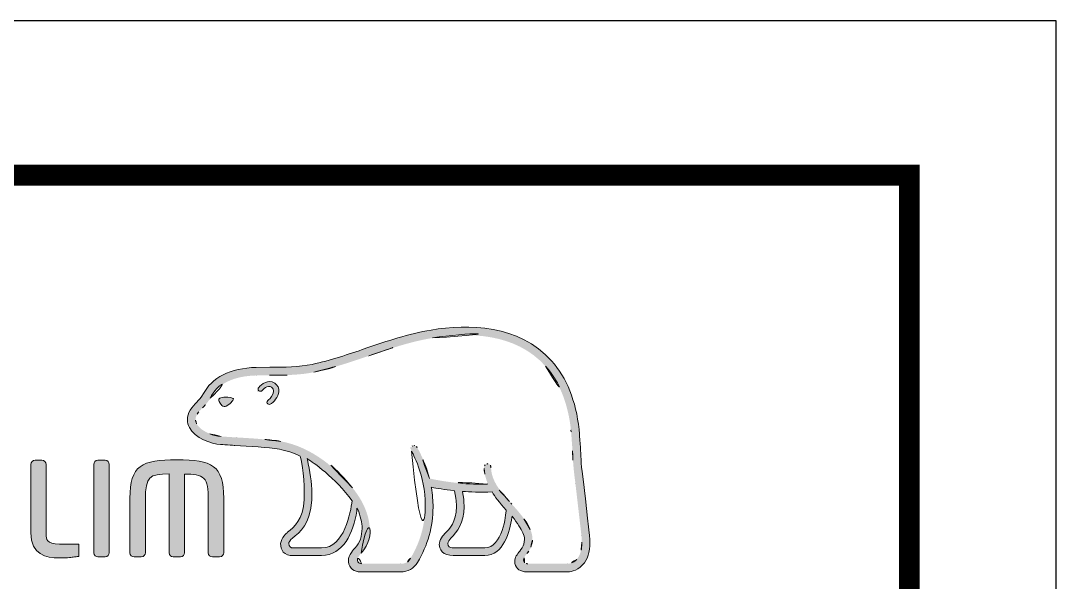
# Model space of a CAD drawing. Extents: x 16296660632 to 16296677184, y -37409619871 to -37409617003.
# Drawn here: x 16296677055.7 to 16296677184.4, y -37409617072.4 to -37409617002.6 of the extents above; entities that cross this region are included whole.
import ezdxf

# ---------------------------------------------------------------- set-up
doc = ezdxf.new("R2010")
doc.units = 0
doc.header["$LTSCALE"] = 194
doc.header["$MEASUREMENT"] = 0
doc.layers.get('0').update_dxf_attribs({"linetype": 'CONTINUOUS'})
doc.layers.add('레이어 1', color=7, linetype='CONTINUOUS', lineweight=0)

msp = doc.modelspace()

# ---------------------------------------------------------------- hatches: boundary and pattern name
at = {"layer": '레이어 1'}
h = msp.add_hatch(color=5, dxfattribs=at)
h.dxf.hatch_style = 1
edge = h.paths.add_edge_path(flags=16)
edge.add_spline(control_points=[(16296677124.81736, -37409617069.584877), (16296677124.32583, -37409617070.129013), (16296677123.708111, -37409617070.133904), (16296677123.681379, -37409617070.133904), (16296677123.681379, -37409617070.133904), (16296677118.73317, -37409617070.133904), (16296677118.73317, -37409617070.133904), (16296677118.551371, -37409617070.133904), (16296677118.41246, -37409617070.08831), (16296677118.322491, -37409617069.999496), (16296677118.24741, -37409617069.925957), (16296677118.21093, -37409617069.814087), (16296677118.21093, -37409617069.675468), (16296677118.21093, -37409617069.396423), (16296677118.414619, -37409617069.139862), (16296677118.631029, -37409617068.867493), (16296677118.831671, -37409617068.609734), (16296677119.022261, -37409617068.365334), (16296677119.12895, -37409617068.064987), (16296677119.399811, -37409617067.336052), (16296677119.372129, -37409617066.558449), (16296677119.04871, -37409617065.873291), (16296677118.46443, -37409617064.633636), (16296677117.597521, -37409617063.659683), (16296677116.757311, -37409617062.718552), (16296677116.757311, -37409617062.718552), (16296677116.472771, -37409617062.406067), (16296677116.472771, -37409617062.403023), (16296677115.38056, -37409617061.185913), (16296677114.25186, -37409617059.926788), (16296677114.162809, -37409617058.21965), (16296677114.142441, -37409617057.881607), (16296677113.9862, -37409617057.677353), (16296677113.76886, -37409617057.686462), (16296677113.76886, -37409617057.686462), (16296677113.44874, -37409617057.840248), (16296677113.441771, -37409617057.840248), (16296677113.355129, -37409617057.935722), (16296677113.306801, -37409617058.077957), (16296677113.306801, -37409617058.241547), (16296677113.306801, -37409617058.241547), (16296677113.30954, -37409617058.299271), (16296677113.30954, -37409617058.299896), (16296677113.35331, -37409617058.916969), (16296677113.500441, -37409617059.522499), (16296677113.75913, -37409617060.151108), (16296677113.75913, -37409617060.151108), (16296677113.78437, -37409617060.214371), (16296677113.78437, -37409617060.214371), (16296677113.78437, -37409617060.214371), (16296677113.717461, -37409617060.216782), (16296677113.717461, -37409617060.216782), (16296677110.54085, -37409617060.342644), (16296677107.42659, -37409617059.743187), (16296677106.510691, -37409617059.522499), (16296677105.945869, -37409617057.249931), (16296677105.029711, -37409617055.743401), (16296677104.990179, -37409617055.679573), (16296677104.919041, -37409617055.561623), (16296677104.805349, -37409617055.471024), (16296677104.695921, -37409617055.439407), (16296677104.695921, -37409617055.439407), (16296677104.4284, -37409617055.479538), (16296677104.39559, -37409617055.483803), (16296677104.373091, -37409617055.517227), (16296677104.326281, -37409617055.580452), (16296677104.222919, -37409617055.719093), (16296677104.222919, -37409617055.719093), (16296677104.21018, -37409617055.830338), (16296677104.21018, -37409617055.830338), (16296677104.21018, -37409617055.830338), (16296677104.294649, -37409617056.129448), (16296677104.294649, -37409617056.129448), (16296677104.36397, -37409617056.249222), (16296677105.995119, -37409617059.106659), (16296677105.995119, -37409617062.891243), (16296677105.995119, -37409617065.225807), (16296677105.38168, -37409617067.428429), (16296677104.17185, -37409617069.437172), (16296677103.882771, -37409617069.919258), (16296677103.501881, -37409617070.133904), (16296677102.93528, -37409617070.133904), (16296677102.93528, -37409617070.133904), (16296677098.05755, -37409617070.133904), (16296677098.05755, -37409617070.133904), (16296677097.895849, -37409617070.133904), (16296677097.558439, -37409617070.020187), (16296677097.558439, -37409617069.667557), (16296677097.558439, -37409617069.473007), (16296677097.738701, -37409617069.153831), (16296677098.039049, -37409617068.817642), (16296677100.071739, -37409617066.554207), (16296677098.89901, -37409617063.01889), (16296677096.949579, -37409617060.689789), (16296677095.066681, -37409617058.443359), (16296677091.99375, -37409617055.616333), (16296677088.048071, -37409617054.914131), (16296677086.649759, -37409617054.669746), (16296677084.35198, -37409617054.533577), (16296677082.49614, -37409617054.423492), (16296677082.49614, -37409617054.423492), (16296677080.620291, -37409617054.312248), (16296677080.620291, -37409617054.312248), (16296677079.657579, -37409617054.238693), (16296677078.06654, -37409617053.646553), (16296677077.5823, -37409617052.729713), (16296677077.37772, -37409617052.349731), (16296677077.40082, -37409617051.96431), (16296677077.65736, -37409617051.521103), (16296677077.81879, -37409617051.253616), (16296677078.0404, -37409617051.023804), (16296677078.319151, -37409617050.744118), (16296677078.627371, -37409617050.432243), (16296677078.944441, -37409617050.109421), (16296677079.19129, -37409617049.683838), (16296677079.19129, -37409617049.683838), (16296677079.2621, -37409617049.550697), (16296677079.2621, -37409617049.550697), (16296677080.20414, -37409617047.748688), (16296677082.144739, -37409617046.797218), (16296677085.03227, -37409617046.720642), (16296677085.03227, -37409617046.720642), (16296677086.660721, -37409617046.702393), (16296677086.660721, -37409617046.702393), (16296677088.448721, -37409617046.693283), (16296677090.47751, -37409617046.682953), (16296677092.14451, -37409617046.324226), (16296677094.485769, -37409617045.820839), (16296677096.834641, -37409617045.018333), (16296677098.907499, -37409617044.311897), (16296677098.907499, -37409617044.311897), (16296677098.97377, -37409617044.290024), (16296677098.97377, -37409617044.290024), (16296677101.53755, -37409617043.413322), (16296677104.188881, -37409617042.506813), (16296677106.89916, -37409617042.065453), (16296677111.236691, -37409617041.347458), (16296677117.19318, -37409617041.371147), (16296677120.94068, -37409617045.578262), (16296677122.672791, -37409617047.526154), (16296677123.73974, -37409617050.204857), (16296677124.10696, -37409617053.541962), (16296677124.10696, -37409617053.541962), (16296677124.092991, -37409617053.531036), (16296677124.080191, -37409617053.519493), (16296677124.10998, -37409617053.585716), (16296677124.13797, -37409617053.960258), (16296677124.292391, -37409617056.08326), (16296677124.336769, -37409617057.104019), (16296677124.3836, -37409617058.159431), (16296677124.650471, -37409617060.117691), (16296677124.650471, -37409617060.117691), (16296677125.40678, -37409617066.666656), (16296677125.40678, -37409617066.666656), (16296677125.40678, -37409617066.666656), (16296677125.451771, -37409617067.462486), (16296677125.451771, -37409617067.462486), (16296677125.451771, -37409617068.402412), (16296677125.238991, -37409617069.116783), (16296677124.81736, -37409617069.584877)], knot_values=[0, 0, 0, 0, 1, 1, 1, 2, 2, 2, 3, 3, 3, 4, 4, 4, 5, 5, 5, 6, 6, 6, 7, 7, 7, 8, 8, 8, 9, 9, 9, 10, 10, 10, 11, 11, 11, 12, 12, 12, 13, 13, 13, 14, 14, 14, 15, 15, 15, 16, 16, 16, 17, 17, 17, 18, 18, 18, 19, 19, 19, 20, 20, 20, 21, 21, 21, 22, 22, 22, 23, 23, 23, 24, 24, 24, 25, 25, 25, 26, 26, 26, 27, 27, 27, 28, 28, 28, 29, 29, 29, 30, 30, 30, 31, 31, 31, 32, 32, 32, 33, 33, 33, 34, 34, 34, 35, 35, 35, 36, 36, 36, 37, 37, 37, 38, 38, 38, 39, 39, 39, 40, 40, 40, 41, 41, 41, 42, 42, 42, 43, 43, 43, 44, 44, 44, 45, 45, 45, 46, 46, 46, 47, 47, 47, 48, 48, 48, 49, 49, 49, 50, 50, 50, 51, 51, 51, 52, 52, 52, 53, 53, 53, 53], degree=3, periodic=0)
edge = h.paths.add_edge_path(flags=16)
edge.add_spline(control_points=[(16296677113.37854, -37409617068.169548), (16296677113.37854, -37409617068.169548), (16296677109.34197, -37409617068.169548), (16296677109.34197, -37409617068.169548), (16296677109.043461, -37409617068.169548), (16296677108.80757, -37409617067.931236), (16296677108.80757, -37409617067.627243), (16296677108.80757, -37409617067.41507), (16296677108.991779, -37409617067.145126), (16296677109.165979, -37409617066.959686), (16296677109.98704, -37409617066.173607), (16296677110.82692, -37409617065.091454), (16296677110.82692, -37409617063.037117), (16296677110.82692, -37409617063.037117), (16296677110.77494, -37409617062.103897), (16296677110.77494, -37409617062.100273), (16296677110.77494, -37409617062.100273), (16296677110.626579, -37409617061.192551), (16296677110.626579, -37409617061.192551), (16296677110.626579, -37409617061.192551), (16296677110.61624, -37409617061.135399), (16296677110.61624, -37409617061.135399), (16296677110.61624, -37409617061.135399), (16296677110.675819, -37409617061.139671), (16296677110.675819, -37409617061.139671), (16296677111.428499, -37409617061.193764), (16296677112.89308, -37409617061.275261), (16296677114.291401, -37409617061.208977), (16296677114.646441, -37409617061.773773), (16296677115.21854, -37409617062.500298), (16296677116.053881, -37409617063.46817), (16296677116.01556, -37409617063.949699), (16296677115.61676, -37409617068.169548), (16296677113.37854, -37409617068.169548)], knot_values=[0, 0, 0, 0, 1, 1, 1, 2, 2, 2, 3, 3, 3, 4, 4, 4, 5, 5, 5, 6, 6, 6, 7, 7, 7, 8, 8, 8, 9, 9, 9, 10, 10, 10, 11, 11, 11, 11], degree=3, periodic=0)
edge = h.paths.add_edge_path(flags=16)
edge.add_spline(control_points=[(16296677093.12394, -37409617068.169548), (16296677093.12394, -37409617068.169548), (16296677089.58075, -37409617068.169548), (16296677089.58075, -37409617068.169548), (16296677089.315069, -37409617068.169548), (16296677089.02931, -37409617067.950684), (16296677089.02931, -37409617067.627243), (16296677089.02931, -37409617067.430901), (16296677089.194059, -37409617067.187683), (16296677089.494419, -37409617066.946312), (16296677090.39115, -37409617066.231972), (16296677091.74996, -37409617065.150993), (16296677091.897091, -37409617062.166496), (16296677091.897091, -37409617062.166496), (16296677091.917431, -37409617061.352463), (16296677091.917431, -37409617061.352463), (16296677091.917431, -37409617060.083038), (16296677091.626539, -37409617058.550377), (16296677091.35055, -37409617057.180634), (16296677091.35055, -37409617057.180634), (16296677091.305519, -37409617057.040817), (16296677091.305519, -37409617057.040817), (16296677091.305519, -37409617057.040817), (16296677091.421659, -37409617057.131393), (16296677091.421659, -37409617057.131393), (16296677091.949961, -37409617057.456627), (16296677094.84388, -37409617059.417931), (16296677096.8976, -37409617062.315498), (16296677096.72735, -37409617063.687027), (16296677095.95402, -37409617068.169548), (16296677093.12394, -37409617068.169548)], knot_values=[0, 0, 0, 0, 1, 1, 1, 2, 2, 2, 3, 3, 3, 4, 4, 4, 5, 5, 5, 6, 6, 6, 7, 7, 7, 8, 8, 8, 9, 9, 9, 10, 10, 10, 10], degree=3, periodic=0)
edge = h.paths.add_edge_path()
edge.add_spline(control_points=[(16296677126.4069, -37409617066.567581), (16296677126.405649, -37409617066.558449), (16296677125.654221, -37409617059.981506), (16296677125.654221, -37409617059.981506), (16296677125.37606, -37409617058.015984), (16296677125.33593, -37409617056.967827), (16296677125.29978, -37409617056.038879), (16296677125.29978, -37409617056.038879), (16296677125.11376, -37409617053.442261), (16296677125.11376, -37409617053.440422), (16296677124.717979, -37409617049.886299), (16296677123.567711, -37409617047.01548), (16296677121.69334, -37409617044.916191), (16296677117.64431, -37409617040.366783), (16296677111.32362, -37409617040.318748), (16296677106.73229, -37409617041.075684), (16296677103.91651, -37409617041.541389), (16296677101.22506, -37409617042.460037), (16296677098.622959, -37409617043.350082), (16296677098.622959, -37409617043.350082), (16296677098.53908, -37409617043.379852), (16296677098.53908, -37409617043.379852), (16296677096.50486, -37409617044.073532), (16296677094.196381, -37409617044.863297), (16296677091.931129, -37409617045.345993), (16296677090.37475, -37409617045.678558), (16296677088.425619, -37409617045.693771), (16296677086.70385, -37409617045.702888), (16296677086.70385, -37409617045.702888), (16296677084.99975, -37409617045.723549), (16296677084.99975, -37409617045.723549), (16296677081.72526, -37409617045.804428), (16296677079.49493, -37409617046.938293), (16296677078.368389, -37409617049.092293), (16296677078.368389, -37409617049.092293), (16296677078.317631, -37409617049.185303), (16296677078.317631, -37409617049.185303), (16296677078.13129, -37409617049.511787), (16296677077.854971, -37409617049.789017), (16296677077.607519, -37409617050.037079), (16296677077.33485, -37409617050.311867), (16296677077.027531, -37409617050.620087), (16296677076.79286, -37409617051.018913), (16296677076.557249, -37409617051.418373), (16296677076.438419, -37409617051.82325), (16296677076.438419, -37409617052.220848), (16296677076.438419, -37409617052.555229), (16296677076.522289, -37409617052.883537), (16296677076.690741, -37409617053.19725), (16296677077.386841, -37409617054.511681), (16296677079.37244, -37409617055.221138), (16296677080.55735, -37409617055.305656), (16296677080.55735, -37409617055.305656), (16296677082.30159, -37409617055.4151), (16296677082.343241, -37409617055.418747), (16296677084.087191, -37409617055.517227), (16296677086.475559, -37409617055.655243), (16296677087.86994, -37409617055.901466), (16296677088.68523, -37409617056.045547), (16296677089.611759, -37409617056.337967), (16296677090.46533, -37409617056.739868), (16296677090.526131, -37409617056.961151), (16296677090.969311, -37409617058.931572), (16296677090.969311, -37409617061.353683), (16296677090.969311, -37409617061.353683), (16296677090.950491, -37409617062.122162), (16296677090.950491, -37409617062.122162), (16296677090.821899, -37409617064.676178), (16296677089.70842, -37409617065.56868), (16296677088.89254, -37409617066.221626), (16296677088.80983, -37409617066.286697), (16296677088.082729, -37409617066.890404), (16296677088.03042, -37409617067.616913), (16296677087.993361, -37409617068.027893), (16296677088.110979, -37409617068.402412), (16296677088.360559, -37409617068.671722), (16296677088.63109, -37409617068.963547), (16296677089.0424, -37409617069.111267), (16296677089.58075, -37409617069.111267), (16296677089.58075, -37409617069.111267), (16296677093.12394, -37409617069.111267), (16296677093.12394, -37409617069.111267), (16296677095.775909, -37409617069.111267), (16296677097.087879, -37409617066.255699), (16296677097.48698, -37409617063.580643), (16296677097.48698, -37409617063.580643), (16296677097.495211, -37409617063.204323), (16296677097.495211, -37409617063.204323), (16296677097.495211, -37409617063.204323), (16296677097.60466, -37409617063.392776), (16296677097.60466, -37409617063.392776), (16296677097.944771, -37409617064.149681), (16296677098.149389, -37409617065.054352), (16296677098.149389, -37409617065.735847), (16296677098.149389, -37409617066.6922), (16296677097.8533, -37409617067.52755), (16296677097.290911, -37409617068.150093), (16296677097.14897, -37409617068.290543), (16296677096.439779, -37409617069.025558), (16296677096.439779, -37409617069.759369), (16296677096.439779, -37409617069.759369), (16296677096.446171, -37409617069.880363), (16296677096.446171, -37409617069.880363), (16296677096.54678, -37409617070.747337), (16296677097.24836, -37409617071.13459), (16296677097.90011, -37409617071.13459), (16296677097.90011, -37409617071.13459), (16296677102.93528, -37409617071.13459), (16296677102.93528, -37409617071.13459), (16296677103.84416, -37409617071.13459), (16296677104.568529, -37409617070.725403), (16296677105.03392, -37409617069.953339), (16296677106.31525, -37409617067.826042), (16296677106.964531, -37409617065.515793), (16296677106.964531, -37409617063.088791), (16296677106.964531, -37409617062.331261), (16296677106.893101, -37409617061.52269), (16296677106.753269, -37409617060.683693), (16296677106.753269, -37409617060.683693), (16296677106.74111, -37409617060.616821), (16296677106.74111, -37409617060.616821), (16296677106.74111, -37409617060.616821), (16296677106.80798, -37409617060.630829), (16296677106.80798, -37409617060.630829), (16296677107.413799, -37409617060.748138), (16296677108.38838, -37409617060.91716), (16296677109.592739, -37409617061.047249), (16296677109.592739, -37409617061.047249), (16296677109.627729, -37409617061.051514), (16296677109.627729, -37409617061.051514), (16296677109.627729, -37409617061.051514), (16296677109.789749, -37409617061.974426), (16296677109.789749, -37409617061.974426), (16296677109.789749, -37409617061.974426), (16296677109.825279, -37409617062.19326), (16296677109.825279, -37409617062.196907), (16296677109.825279, -37409617062.196907), (16296677109.873329, -37409617063.013443), (16296677109.873329, -37409617063.013443), (16296677109.873329, -37409617064.9729), (16296677108.98325, -37409617065.825256), (16296677108.504801, -37409617066.282417), (16296677108.4981, -37409617066.288513), (16296677107.83058, -37409617066.966988), (16296677107.75823, -37409617067.568878), (16296677107.75823, -37409617067.568878), (16296677107.735121, -37409617067.753723), (16296677107.735121, -37409617067.753723), (16296677107.735121, -37409617067.94278), (16296677107.783739, -37409617068.313637), (16296677108.11447, -37409617068.655327), (16296677108.405701, -37409617068.95871), (16296677108.85651, -37409617069.111267), (16296677109.455971, -37409617069.111267), (16296677109.455971, -37409617069.111267), (16296677113.37854, -37409617069.111267), (16296677113.37854, -37409617069.111267), (16296677115.760839, -37409617069.111267), (16296677116.47794, -37409617066.082413), (16296677116.767019, -37409617064.384972), (16296677116.767019, -37409617064.384972), (16296677116.78042, -37409617064.209877), (16296677116.78042, -37409617064.209877), (16296677116.78042, -37409617064.209877), (16296677116.87463, -37409617064.338173), (16296677116.87463, -37409617064.338173), (16296677117.42395, -37409617065.039757), (16296677117.905741, -37409617065.819763), (16296677118.137659, -37409617066.304947), (16296677118.25955, -37409617066.557228), (16296677118.32523, -37409617066.837509), (16296677118.32523, -37409617067.118401), (16296677118.32523, -37409617067.118401), (16296677118.236469, -37409617067.686234), (16296677118.236469, -37409617067.686234), (16296677118.14467, -37409617067.994461), (16296677117.934311, -37409617068.278374), (16296677117.728519, -37409617068.553177), (16296677117.42664, -37409617068.945297), (16296677117.11536, -37409617069.352043), (16296677117.11536, -37409617069.845711), (16296677117.11536, -37409617069.845711), (16296677117.144569, -37409617070.117462), (16296677117.144569, -37409617070.117462), (16296677117.288019, -37409617070.77285), (16296677117.819099, -37409617071.13459), (16296677118.638941, -37409617071.13459), (16296677118.638941, -37409617071.13459), (16296677123.678949, -37409617071.13459), (16296677123.678949, -37409617071.13459), (16296677123.789579, -37409617071.13459), (16296677124.7745, -37409617071.110283), (16296677125.54598, -37409617070.275528), (16296677126.16185, -37409617069.608612), (16296677126.460991, -37409617068.691757), (16296677126.460991, -37409617067.474632), (16296677126.460991, -37409617067.474632), (16296677126.40749, -37409617066.571823), (16296677126.4069, -37409617066.567581)], knot_values=[0, 0, 0, 0, 1, 1, 1, 2, 2, 2, 3, 3, 3, 4, 4, 4, 5, 5, 5, 6, 6, 6, 7, 7, 7, 8, 8, 8, 9, 9, 9, 10, 10, 10, 11, 11, 11, 12, 12, 12, 13, 13, 13, 14, 14, 14, 15, 15, 15, 16, 16, 16, 17, 17, 17, 18, 18, 18, 19, 19, 19, 20, 20, 20, 21, 21, 21, 22, 22, 22, 23, 23, 23, 24, 24, 24, 25, 25, 25, 26, 26, 26, 27, 27, 27, 28, 28, 28, 29, 29, 29, 30, 30, 30, 31, 31, 31, 32, 32, 32, 33, 33, 33, 34, 34, 34, 35, 35, 35, 36, 36, 36, 37, 37, 37, 38, 38, 38, 39, 39, 39, 40, 40, 40, 41, 41, 41, 42, 42, 42, 43, 43, 43, 44, 44, 44, 45, 45, 45, 46, 46, 46, 47, 47, 47, 48, 48, 48, 49, 49, 49, 50, 50, 50, 51, 51, 51, 52, 52, 52, 53, 53, 53, 54, 54, 54, 55, 55, 55, 56, 56, 56, 57, 57, 57, 58, 58, 58, 59, 59, 59, 60, 60, 60, 61, 61, 61, 62, 62, 62, 63, 63, 63, 64, 64, 64, 65, 65, 65, 66, 66, 66, 66], degree=3, periodic=0)
edge = h.paths.add_edge_path(flags=0)
edge.add_spline(control_points=[(16296677080.471621, -37409617049.558594), (16296677080.471621, -37409617049.558594), (16296677081.20484, -37409617049.227272), (16296677082.11314, -37409617049.577438), (16296677082.11314, -37409617049.577438), (16296677082.225611, -37409617049.625481), (16296677082.07909, -37409617049.832787), (16296677081.636801, -37409617050.427383), (16296677081.20089, -37409617050.555672), (16296677081.20089, -37409617050.555672), (16296677081.20089, -37409617050.555672), (16296677080.885059, -37409617050.666924), (16296677080.707541, -37409617050.451691), (16296677080.348829, -37409617050.030983), (16296677080.3379, -37409617049.785973), (16296677080.3379, -37409617049.785973), (16296677080.3379, -37409617049.785973), (16296677080.3008, -37409617049.604187), (16296677080.471621, -37409617049.558594)], knot_values=[0, 0, 0, 0, 1, 1, 1, 2, 2, 2, 3, 3, 3, 4, 4, 4, 5, 5, 5, 6, 6, 6, 6], degree=3, periodic=0)
edge = h.paths.add_edge_path(flags=0)
edge.add_spline(control_points=[(16296677085.31012, -37409617048.210136), (16296677085.200359, -37409617048.32991), (16296677085.19186, -37409617048.52932), (16296677085.31012, -37409617048.634499), (16296677085.423201, -37409617048.736641), (16296677085.619249, -37409617048.709877), (16296677085.728689, -37409617048.589523), (16296677085.78705, -37409617048.52932), (16296677086.388941, -37409617047.814972), (16296677086.90815, -37409617048.180344), (16296677087.097811, -37409617048.316544), (16296677087.17625, -37409617048.509857), (16296677087.1483, -37409617048.759712), (16296677087.10391, -37409617049.160362), (16296677086.75646, -37409617049.615143), (16296677086.51358, -37409617049.770782), (16296677086.377701, -37409617049.853447), (16296677086.288031, -37409617050.030983), (16296677086.352461, -37409617050.174477), (16296677086.4163, -37409617050.317322), (16296677086.59808, -37409617050.359909), (16296677086.74398, -37409617050.291801), (16296677087.17868, -37409617050.08387), (16296677087.72678, -37409617049.389603), (16296677087.801861, -37409617048.742119), (16296677087.85169, -37409617048.291008), (16296677087.64924, -37409617047.922569), (16296677087.288719, -37409617047.673927), (16296677086.51358, -37409617047.123718), (16296677085.635059, -37409617047.85994), (16296677085.31012, -37409617048.210136)], knot_values=[0, 0, 0, 0, 1, 1, 1, 2, 2, 2, 3, 3, 3, 4, 4, 4, 5, 5, 5, 6, 6, 6, 7, 7, 7, 8, 8, 8, 9, 9, 9, 10, 10, 10, 10], degree=3, periodic=0)
edge = h.paths.add_edge_path(flags=0)
edge.add_spline(control_points=[(16296677085.21101, -37409617048.746964), (16296677085.21101, -37409617048.746964), (16296677085.21101, -37409617048.746964), (16296677085.21101, -37409617048.746964), (16296677085.21101, -37409617048.746964), (16296677085.21101, -37409617048.746964), (16296677085.21101, -37409617048.746964)], knot_values=[0, 0, 0, 0, 1, 1, 1, 2, 2, 2, 2], degree=3, periodic=0)
h = msp.add_hatch(color=5, dxfattribs=at)
h.dxf.hatch_style = 2
edge = h.paths.add_edge_path()
edge.add_spline(control_points=[(16296677085.31012, -37409617048.210136), (16296677085.200359, -37409617048.32991), (16296677085.19186, -37409617048.52932), (16296677085.31012, -37409617048.634499), (16296677085.423201, -37409617048.736641), (16296677085.619249, -37409617048.709877), (16296677085.728689, -37409617048.589523), (16296677085.78705, -37409617048.52932), (16296677086.388941, -37409617047.814972), (16296677086.90815, -37409617048.180344), (16296677087.097811, -37409617048.316544), (16296677087.17625, -37409617048.509857), (16296677087.1483, -37409617048.759712), (16296677087.10391, -37409617049.160362), (16296677086.75646, -37409617049.615143), (16296677086.51358, -37409617049.770782), (16296677086.377701, -37409617049.853447), (16296677086.288031, -37409617050.030983), (16296677086.352461, -37409617050.174477), (16296677086.4163, -37409617050.317322), (16296677086.59808, -37409617050.359909), (16296677086.74398, -37409617050.291801), (16296677087.17868, -37409617050.08387), (16296677087.72678, -37409617049.389603), (16296677087.801861, -37409617048.742119), (16296677087.85169, -37409617048.291008), (16296677087.64924, -37409617047.922569), (16296677087.288719, -37409617047.673927), (16296677086.51358, -37409617047.123718), (16296677085.635059, -37409617047.85994), (16296677085.31012, -37409617048.210136)], knot_values=[0, 0, 0, 0, 1, 1, 1, 2, 2, 2, 3, 3, 3, 4, 4, 4, 5, 5, 5, 6, 6, 6, 7, 7, 7, 8, 8, 8, 9, 9, 9, 10, 10, 10, 10], degree=3, periodic=0)
h = msp.add_hatch(color=5, dxfattribs=at)
h.dxf.hatch_style = 2
edge = h.paths.add_edge_path()
edge.add_spline(control_points=[(16296677080.471621, -37409617049.558594), (16296677080.471621, -37409617049.558594), (16296677081.20484, -37409617049.227272), (16296677082.11314, -37409617049.577438), (16296677082.11314, -37409617049.577438), (16296677082.225611, -37409617049.625481), (16296677082.07909, -37409617049.832787), (16296677081.636801, -37409617050.427383), (16296677081.20089, -37409617050.555672), (16296677081.20089, -37409617050.555672), (16296677081.20089, -37409617050.555672), (16296677080.885059, -37409617050.666924), (16296677080.707541, -37409617050.451691), (16296677080.348829, -37409617050.030983), (16296677080.3379, -37409617049.785973), (16296677080.3379, -37409617049.785973), (16296677080.3379, -37409617049.785973), (16296677080.3008, -37409617049.604187), (16296677080.471621, -37409617049.558594)], knot_values=[0, 0, 0, 0, 1, 1, 1, 2, 2, 2, 3, 3, 3, 4, 4, 4, 5, 5, 5, 6, 6, 6, 6], degree=3, periodic=0)
h = msp.add_hatch(color=5, dxfattribs=at)
h.dxf.hatch_style = 2
edge = h.paths.add_edge_path()
edge.add_spline(control_points=[(16296677057.534401, -37409617057.256027), (16296677057.23925, -37409617057.256027), (16296677056.98909, -37409617057.499817), (16296677056.98909, -37409617057.789177), (16296677056.98909, -37409617057.789177), (16296677056.98909, -37409617066.273941), (16296677056.98909, -37409617066.273941), (16296677056.98909, -37409617069.040756), (16296677058.877411, -37409617069.396423), (16296677060.52132, -37409617069.396423), (16296677061.72753, -37409617069.396423), (16296677062.036989, -37409617069.345337), (16296677062.39415, -37409617069.285759), (16296677062.39415, -37409617069.285759), (16296677062.6024, -37409617069.252953), (16296677062.6024, -37409617069.252953), (16296677062.59935, -37409617069.254173), (16296677062.878099, -37409617069.219513), (16296677062.878099, -37409617069.219513), (16296677062.878099, -37409617069.219513), (16296677062.9608, -37409617069.208557), (16296677062.9608, -37409617069.208557), (16296677062.9608, -37409617069.208557), (16296677062.9608, -37409617067.676491), (16296677062.9608, -37409617067.676491), (16296677062.9608, -37409617067.676491), (16296677060.53957, -37409617067.676491), (16296677060.53957, -37409617067.676491), (16296677058.90172, -37409617067.676491), (16296677058.90172, -37409617067.058197), (16296677058.90172, -37409617066.458153), (16296677058.90172, -37409617066.458153), (16296677058.90172, -37409617057.789177), (16296677058.90172, -37409617057.789177), (16296677058.90172, -37409617057.499817), (16296677058.65366, -37409617057.256027), (16296677058.359421, -37409617057.256027), (16296677058.359421, -37409617057.256027), (16296677057.534401, -37409617057.256027), (16296677057.534401, -37409617057.256027)], knot_values=[0, 0, 0, 0, 1, 1, 1, 2, 2, 2, 3, 3, 3, 4, 4, 4, 5, 5, 5, 6, 6, 6, 7, 7, 7, 8, 8, 8, 9, 9, 9, 10, 10, 10, 11, 11, 11, 12, 12, 12, 13, 13, 13, 13], degree=3, periodic=0)
h = msp.add_hatch(color=5, dxfattribs=at)
h.dxf.hatch_style = 2
edge = h.paths.add_edge_path()
edge.add_spline(control_points=[(16296677065.327881, -37409617057.256027), (16296677065.009319, -37409617057.256027), (16296677064.819031, -37409617057.519272), (16296677064.819031, -37409617057.773407), (16296677064.819031, -37409617057.773407), (16296677064.819031, -37409617068.757469), (16296677064.819031, -37409617068.757469), (16296677064.819031, -37409617069.049873), (16296677065.04764, -37409617069.28759), (16296677065.327881, -37409617069.28759), (16296677065.327881, -37409617069.28759), (16296677066.21916, -37409617069.28759), (16296677066.21916, -37409617069.28759), (16296677066.53834, -37409617069.28759), (16296677066.728939, -37409617069.018883), (16296677066.728939, -37409617068.757469), (16296677066.728939, -37409617068.757469), (16296677066.728939, -37409617057.773407), (16296677066.728939, -37409617057.773407), (16296677066.728939, -37409617057.483391), (16296677066.505541, -37409617057.256027), (16296677066.21916, -37409617057.256027), (16296677066.21916, -37409617057.256027), (16296677065.327881, -37409617057.256027), (16296677065.327881, -37409617057.256027)], knot_values=[0, 0, 0, 0, 1, 1, 1, 2, 2, 2, 3, 3, 3, 4, 4, 4, 5, 5, 5, 6, 6, 6, 7, 7, 7, 8, 8, 8, 8], degree=3, periodic=0)
h = msp.add_hatch(color=5, dxfattribs=at)
h.dxf.hatch_style = 2
edge = h.paths.add_edge_path()
edge.add_spline(control_points=[(16296677069.297899, -37409617061.996887), (16296677069.297899, -37409617061.996887), (16296677069.297899, -37409617068.757469), (16296677069.297899, -37409617068.757469), (16296677069.297899, -37409617069.049873), (16296677069.527691, -37409617069.28759), (16296677069.809799, -37409617069.28759), (16296677069.809799, -37409617069.28759), (16296677070.71443, -37409617069.28759), (16296677070.71443, -37409617069.28759), (16296677071.033621, -37409617069.28759), (16296677071.22452, -37409617069.018883), (16296677071.22452, -37409617068.757469), (16296677071.22452, -37409617068.757469), (16296677071.22452, -37409617062.164093), (16296677071.22452, -37409617062.164093), (16296677071.22452, -37409617059.256813), (16296677071.71759, -37409617058.974121), (16296677074.17617, -37409617058.96743), (16296677074.17617, -37409617059.146172), (16296677074.17617, -37409617068.757469), (16296677074.17617, -37409617068.757469), (16296677074.17617, -37409617069.060829), (16296677074.394449, -37409617069.28759), (16296677074.68383, -37409617069.28759), (16296677074.68383, -37409617069.28759), (16296677075.572689, -37409617069.28759), (16296677075.572689, -37409617069.28759), (16296677075.890631, -37409617069.28759), (16296677076.08095, -37409617069.018883), (16296677076.08095, -37409617068.757469), (16296677076.08095, -37409617068.757469), (16296677076.08095, -37409617059.175957), (16296677076.08095, -37409617058.98629), (16296677077.231199, -37409617058.990517), (16296677078.03919, -37409617059.085373), (16296677078.47662, -37409617059.522499), (16296677078.937429, -37409617059.982719), (16296677079.02743, -37409617060.841164), (16296677079.02743, -37409617062.164093), (16296677079.02743, -37409617062.164093), (16296677079.02743, -37409617068.757469), (16296677079.02743, -37409617068.757469), (16296677079.02743, -37409617069.044434), (16296677079.262409, -37409617069.28759), (16296677079.54026, -37409617069.28759), (16296677079.54026, -37409617069.28759), (16296677080.44915, -37409617069.28759), (16296677080.44915, -37409617069.28759), (16296677080.76438, -37409617069.28759), (16296677080.959209, -37409617069.012787), (16296677080.959209, -37409617068.757469), (16296677080.959209, -37409617068.757469), (16296677080.959209, -37409617061.996887), (16296677080.959209, -37409617061.996887), (16296677080.959209, -37409617057.899246), (16296677079.506201, -37409617057.204941), (16296677075.1392, -37409617057.204941), (16296677070.75639, -37409617057.204941), (16296677069.297899, -37409617057.899246), (16296677069.297899, -37409617061.996887)], knot_values=[0, 0, 0, 0, 1, 1, 1, 2, 2, 2, 3, 3, 3, 4, 4, 4, 5, 5, 5, 6, 6, 6, 7, 7, 7, 8, 8, 8, 9, 9, 9, 10, 10, 10, 11, 11, 11, 12, 12, 12, 13, 13, 13, 14, 14, 14, 15, 15, 15, 16, 16, 16, 17, 17, 17, 18, 18, 18, 19, 19, 19, 20, 20, 20, 20], degree=3, periodic=0)

# ---------------------------------------------------------------- linework, layer by layer
at = {"color": 5}
msp.add_line((16296677092.96694, -37409617069.111267), (16296677092.96694, -37409617069.111267), dxfattribs=at)
at = {"ltscale": 0.5}
msp.add_lwpolyline([(16296676056.003321, -37409617829.424179), (16296677184.40332, -37409617829.424179), (16296677184.40332, -37409617002.624184), (16296676056.003321, -37409617002.624184)], close=True, dxfattribs=at)
at = {"color": 5, "linetype": 'ByBlock', "lineweight": 200, "const_width": 2.6}
msp.add_lwpolyline([(16296676074.14819, -37409617794.021339), (16296677166.14819, -37409617794.021339), (16296677166.14819, -37409617021.821327), (16296676074.14819, -37409617021.821327)], close=True, dxfattribs=at)
at = {"layer": '레이어 1', "color": 5}
for points, knots in [([(16296677126.4069, -37409617066.567581), (16296677126.405649, -37409617066.558449), (16296677125.654221, -37409617059.981506), (16296677125.654221, -37409617059.981506), (16296677125.37606, -37409617058.015984), (16296677125.33593, -37409617056.967827), (16296677125.29978, -37409617056.038879), (16296677125.29978, -37409617056.038879), (16296677125.11376, -37409617053.442261), (16296677125.11376, -37409617053.440422), (16296677124.717979, -37409617049.886299), (16296677123.567711, -37409617047.01548), (16296677121.69334, -37409617044.916191), (16296677117.64431, -37409617040.366783), (16296677111.32362, -37409617040.318748), (16296677106.73229, -37409617041.075684), (16296677103.91651, -37409617041.541389), (16296677101.22506, -37409617042.460037), (16296677098.622959, -37409617043.350082), (16296677098.622959, -37409617043.350082), (16296677098.53908, -37409617043.379852), (16296677098.53908, -37409617043.379852), (16296677096.50486, -37409617044.073532), (16296677094.196381, -37409617044.863297), (16296677091.931129, -37409617045.345993), (16296677090.37475, -37409617045.678558), (16296677088.425619, -37409617045.693771), (16296677086.70385, -37409617045.702888), (16296677086.70385, -37409617045.702888), (16296677084.99975, -37409617045.723549), (16296677084.99975, -37409617045.723549), (16296677081.72526, -37409617045.804428), (16296677079.49493, -37409617046.938293), (16296677078.368389, -37409617049.092293), (16296677078.368389, -37409617049.092293), (16296677078.317631, -37409617049.185303), (16296677078.317631, -37409617049.185303), (16296677078.13129, -37409617049.511787), (16296677077.854971, -37409617049.789017), (16296677077.607519, -37409617050.037079), (16296677077.33485, -37409617050.311867), (16296677077.027531, -37409617050.620087), (16296677076.79286, -37409617051.018913), (16296677076.557249, -37409617051.418373), (16296677076.438419, -37409617051.82325), (16296677076.438419, -37409617052.220848), (16296677076.438419, -37409617052.555229), (16296677076.522289, -37409617052.883537), (16296677076.690741, -37409617053.19725), (16296677077.386841, -37409617054.511681), (16296677079.37244, -37409617055.221138), (16296677080.55735, -37409617055.305656), (16296677080.55735, -37409617055.305656), (16296677082.30159, -37409617055.4151), (16296677082.343241, -37409617055.418747), (16296677084.087191, -37409617055.517227), (16296677086.475559, -37409617055.655243), (16296677087.86994, -37409617055.901466), (16296677088.68523, -37409617056.045547), (16296677089.611759, -37409617056.337967), (16296677090.46533, -37409617056.739868), (16296677090.526131, -37409617056.961151), (16296677090.969311, -37409617058.931572), (16296677090.969311, -37409617061.353683), (16296677090.969311, -37409617061.353683), (16296677090.950491, -37409617062.122162), (16296677090.950491, -37409617062.122162), (16296677090.821899, -37409617064.676178), (16296677089.70842, -37409617065.56868), (16296677088.89254, -37409617066.221626), (16296677088.80983, -37409617066.286697), (16296677088.082729, -37409617066.890404), (16296677088.03042, -37409617067.616913), (16296677087.993361, -37409617068.027893), (16296677088.110979, -37409617068.402412), (16296677088.360559, -37409617068.671722), (16296677088.63109, -37409617068.963547), (16296677089.0424, -37409617069.111267), (16296677089.58075, -37409617069.111267), (16296677089.58075, -37409617069.111267), (16296677093.12394, -37409617069.111267), (16296677093.12394, -37409617069.111267), (16296677095.775909, -37409617069.111267), (16296677097.087879, -37409617066.255699), (16296677097.48698, -37409617063.580643), (16296677097.48698, -37409617063.580643), (16296677097.495211, -37409617063.204323), (16296677097.495211, -37409617063.204323), (16296677097.495211, -37409617063.204323), (16296677097.60466, -37409617063.392776), (16296677097.60466, -37409617063.392776), (16296677097.944771, -37409617064.149681), (16296677098.149389, -37409617065.054352), (16296677098.149389, -37409617065.735847), (16296677098.149389, -37409617066.6922), (16296677097.8533, -37409617067.52755), (16296677097.290911, -37409617068.150093), (16296677097.14897, -37409617068.290543), (16296677096.439779, -37409617069.025558), (16296677096.439779, -37409617069.759369), (16296677096.439779, -37409617069.759369), (16296677096.446171, -37409617069.880363), (16296677096.446171, -37409617069.880363), (16296677096.54678, -37409617070.747337), (16296677097.24836, -37409617071.13459), (16296677097.90011, -37409617071.13459), (16296677097.90011, -37409617071.13459), (16296677102.93528, -37409617071.13459), (16296677102.93528, -37409617071.13459), (16296677103.84416, -37409617071.13459), (16296677104.568529, -37409617070.725403), (16296677105.03392, -37409617069.953339), (16296677106.31525, -37409617067.826042), (16296677106.964531, -37409617065.515793), (16296677106.964531, -37409617063.088791), (16296677106.964531, -37409617062.331261), (16296677106.893101, -37409617061.52269), (16296677106.753269, -37409617060.683693), (16296677106.753269, -37409617060.683693), (16296677106.74111, -37409617060.616821), (16296677106.74111, -37409617060.616821), (16296677106.74111, -37409617060.616821), (16296677106.80798, -37409617060.630829), (16296677106.80798, -37409617060.630829), (16296677107.413799, -37409617060.748138), (16296677108.38838, -37409617060.91716), (16296677109.592739, -37409617061.047249), (16296677109.592739, -37409617061.047249), (16296677109.627729, -37409617061.051514), (16296677109.627729, -37409617061.051514), (16296677109.627729, -37409617061.051514), (16296677109.789749, -37409617061.974426), (16296677109.789749, -37409617061.974426), (16296677109.789749, -37409617061.974426), (16296677109.825279, -37409617062.19326), (16296677109.825279, -37409617062.196907), (16296677109.825279, -37409617062.196907), (16296677109.873329, -37409617063.013443), (16296677109.873329, -37409617063.013443), (16296677109.873329, -37409617064.9729), (16296677108.98325, -37409617065.825256), (16296677108.504801, -37409617066.282417), (16296677108.4981, -37409617066.288513), (16296677107.83058, -37409617066.966988), (16296677107.75823, -37409617067.568878), (16296677107.75823, -37409617067.568878), (16296677107.735121, -37409617067.753723), (16296677107.735121, -37409617067.753723), (16296677107.735121, -37409617067.94278), (16296677107.783739, -37409617068.313637), (16296677108.11447, -37409617068.655327), (16296677108.405701, -37409617068.95871), (16296677108.85651, -37409617069.111267), (16296677109.455971, -37409617069.111267), (16296677109.455971, -37409617069.111267), (16296677113.37854, -37409617069.111267), (16296677113.37854, -37409617069.111267), (16296677115.760839, -37409617069.111267), (16296677116.47794, -37409617066.082413), (16296677116.767019, -37409617064.384972), (16296677116.767019, -37409617064.384972), (16296677116.78042, -37409617064.209877), (16296677116.78042, -37409617064.209877), (16296677116.78042, -37409617064.209877), (16296677116.87463, -37409617064.338173), (16296677116.87463, -37409617064.338173), (16296677117.42395, -37409617065.039757), (16296677117.905741, -37409617065.819763), (16296677118.137659, -37409617066.304947), (16296677118.25955, -37409617066.557228), (16296677118.32523, -37409617066.837509), (16296677118.32523, -37409617067.118401), (16296677118.32523, -37409617067.118401), (16296677118.236469, -37409617067.686234), (16296677118.236469, -37409617067.686234), (16296677118.14467, -37409617067.994461), (16296677117.934311, -37409617068.278374), (16296677117.728519, -37409617068.553177), (16296677117.42664, -37409617068.945297), (16296677117.11536, -37409617069.352043), (16296677117.11536, -37409617069.845711), (16296677117.11536, -37409617069.845711), (16296677117.144569, -37409617070.117462), (16296677117.144569, -37409617070.117462), (16296677117.288019, -37409617070.77285), (16296677117.819099, -37409617071.13459), (16296677118.638941, -37409617071.13459), (16296677118.638941, -37409617071.13459), (16296677123.678949, -37409617071.13459), (16296677123.678949, -37409617071.13459), (16296677123.789579, -37409617071.13459), (16296677124.7745, -37409617071.110283), (16296677125.54598, -37409617070.275528), (16296677126.16185, -37409617069.608612), (16296677126.460991, -37409617068.691757), (16296677126.460991, -37409617067.474632), (16296677126.460991, -37409617067.474632), (16296677126.40749, -37409617066.571823), (16296677126.4069, -37409617066.567581)], [0, 0, 0, 0, 1, 1, 1, 2, 2, 2, 3, 3, 3, 4, 4, 4, 5, 5, 5, 6, 6, 6, 7, 7, 7, 8, 8, 8, 9, 9, 9, 10, 10, 10, 11, 11, 11, 12, 12, 12, 13, 13, 13, 14, 14, 14, 15, 15, 15, 16, 16, 16, 17, 17, 17, 18, 18, 18, 19, 19, 19, 20, 20, 20, 21, 21, 21, 22, 22, 22, 23, 23, 23, 24, 24, 24, 25, 25, 25, 26, 26, 26, 27, 27, 27, 28, 28, 28, 29, 29, 29, 30, 30, 30, 31, 31, 31, 32, 32, 32, 33, 33, 33, 34, 34, 34, 35, 35, 35, 36, 36, 36, 37, 37, 37, 38, 38, 38, 39, 39, 39, 40, 40, 40, 41, 41, 41, 42, 42, 42, 43, 43, 43, 44, 44, 44, 45, 45, 45, 46, 46, 46, 47, 47, 47, 48, 48, 48, 49, 49, 49, 50, 50, 50, 51, 51, 51, 52, 52, 52, 53, 53, 53, 54, 54, 54, 55, 55, 55, 56, 56, 56, 57, 57, 57, 58, 58, 58, 59, 59, 59, 60, 60, 60, 61, 61, 61, 62, 62, 62, 63, 63, 63, 64, 64, 64, 65, 65, 65, 66, 66, 66, 66]), ([(16296677085.31012, -37409617048.210136), (16296677085.200359, -37409617048.32991), (16296677085.19186, -37409617048.52932), (16296677085.31012, -37409617048.634499), (16296677085.423201, -37409617048.736641), (16296677085.619249, -37409617048.709877), (16296677085.728689, -37409617048.589523), (16296677085.78705, -37409617048.52932), (16296677086.388941, -37409617047.814972), (16296677086.90815, -37409617048.180344), (16296677087.097811, -37409617048.316544), (16296677087.17625, -37409617048.509857), (16296677087.1483, -37409617048.759712), (16296677087.10391, -37409617049.160362), (16296677086.75646, -37409617049.615143), (16296677086.51358, -37409617049.770782), (16296677086.377701, -37409617049.853447), (16296677086.288031, -37409617050.030983), (16296677086.352461, -37409617050.174477), (16296677086.4163, -37409617050.317322), (16296677086.59808, -37409617050.359909), (16296677086.74398, -37409617050.291801), (16296677087.17868, -37409617050.08387), (16296677087.72678, -37409617049.389603), (16296677087.801861, -37409617048.742119), (16296677087.85169, -37409617048.291008), (16296677087.64924, -37409617047.922569), (16296677087.288719, -37409617047.673927), (16296677086.51358, -37409617047.123718), (16296677085.635059, -37409617047.85994), (16296677085.31012, -37409617048.210136)], [0, 0, 0, 0, 1, 1, 1, 2, 2, 2, 3, 3, 3, 4, 4, 4, 5, 5, 5, 6, 6, 6, 7, 7, 7, 8, 8, 8, 9, 9, 9, 10, 10, 10, 10]), ([(16296677080.471621, -37409617049.558594), (16296677080.471621, -37409617049.558594), (16296677081.20484, -37409617049.227272), (16296677082.11314, -37409617049.577438), (16296677082.11314, -37409617049.577438), (16296677082.225611, -37409617049.625481), (16296677082.07909, -37409617049.832787), (16296677081.636801, -37409617050.427383), (16296677081.20089, -37409617050.555672), (16296677081.20089, -37409617050.555672), (16296677081.20089, -37409617050.555672), (16296677080.885059, -37409617050.666924), (16296677080.707541, -37409617050.451691), (16296677080.348829, -37409617050.030983), (16296677080.3379, -37409617049.785973), (16296677080.3379, -37409617049.785973), (16296677080.3379, -37409617049.785973), (16296677080.3008, -37409617049.604187), (16296677080.471621, -37409617049.558594)], [0, 0, 0, 0, 1, 1, 1, 2, 2, 2, 3, 3, 3, 4, 4, 4, 5, 5, 5, 6, 6, 6, 6]), ([(16296677085.21101, -37409617048.746964), (16296677085.21101, -37409617048.746964), (16296677085.21101, -37409617048.746964), (16296677085.21101, -37409617048.746964), (16296677085.21101, -37409617048.746964), (16296677085.21101, -37409617048.746964), (16296677085.21101, -37409617048.746964)], [0, 0, 0, 0, 1, 1, 1, 2, 2, 2, 2]), ([(16296677104.294649, -37409617056.129448), (16296677104.36397, -37409617056.249222), (16296677105.995119, -37409617059.106659), (16296677105.995119, -37409617062.891243), (16296677105.995119, -37409617065.225807), (16296677105.38168, -37409617067.428429), (16296677104.17185, -37409617069.437172)], [24, 24, 24, 24, 25, 25, 25, 26, 26, 26, 26]), ([(16296677057.534401, -37409617057.256027), (16296677057.23925, -37409617057.256027), (16296677056.98909, -37409617057.499817), (16296677056.98909, -37409617057.789177), (16296677056.98909, -37409617057.789177), (16296677056.98909, -37409617066.273941), (16296677056.98909, -37409617066.273941), (16296677056.98909, -37409617069.040756), (16296677058.877411, -37409617069.396423), (16296677060.52132, -37409617069.396423), (16296677061.72753, -37409617069.396423), (16296677062.036989, -37409617069.345337), (16296677062.39415, -37409617069.285759), (16296677062.39415, -37409617069.285759), (16296677062.6024, -37409617069.252953), (16296677062.6024, -37409617069.252953), (16296677062.59935, -37409617069.254173), (16296677062.878099, -37409617069.219513), (16296677062.878099, -37409617069.219513), (16296677062.878099, -37409617069.219513), (16296677062.9608, -37409617069.208557), (16296677062.9608, -37409617069.208557), (16296677062.9608, -37409617069.208557), (16296677062.9608, -37409617067.676491), (16296677062.9608, -37409617067.676491), (16296677062.9608, -37409617067.676491), (16296677060.53957, -37409617067.676491), (16296677060.53957, -37409617067.676491), (16296677058.90172, -37409617067.676491), (16296677058.90172, -37409617067.058197), (16296677058.90172, -37409617066.458153), (16296677058.90172, -37409617066.458153), (16296677058.90172, -37409617057.789177), (16296677058.90172, -37409617057.789177), (16296677058.90172, -37409617057.499817), (16296677058.65366, -37409617057.256027), (16296677058.359421, -37409617057.256027), (16296677058.359421, -37409617057.256027), (16296677057.534401, -37409617057.256027), (16296677057.534401, -37409617057.256027)], [0, 0, 0, 0, 1, 1, 1, 2, 2, 2, 3, 3, 3, 4, 4, 4, 5, 5, 5, 6, 6, 6, 7, 7, 7, 8, 8, 8, 9, 9, 9, 10, 10, 10, 11, 11, 11, 12, 12, 12, 13, 13, 13, 13]), ([(16296677065.327881, -37409617057.256027), (16296677065.009319, -37409617057.256027), (16296677064.819031, -37409617057.519272), (16296677064.819031, -37409617057.773407), (16296677064.819031, -37409617057.773407), (16296677064.819031, -37409617068.757469), (16296677064.819031, -37409617068.757469), (16296677064.819031, -37409617069.049873), (16296677065.04764, -37409617069.28759), (16296677065.327881, -37409617069.28759), (16296677065.327881, -37409617069.28759), (16296677066.21916, -37409617069.28759), (16296677066.21916, -37409617069.28759), (16296677066.53834, -37409617069.28759), (16296677066.728939, -37409617069.018883), (16296677066.728939, -37409617068.757469), (16296677066.728939, -37409617068.757469), (16296677066.728939, -37409617057.773407), (16296677066.728939, -37409617057.773407), (16296677066.728939, -37409617057.483391), (16296677066.505541, -37409617057.256027), (16296677066.21916, -37409617057.256027), (16296677066.21916, -37409617057.256027), (16296677065.327881, -37409617057.256027), (16296677065.327881, -37409617057.256027)], [0, 0, 0, 0, 1, 1, 1, 2, 2, 2, 3, 3, 3, 4, 4, 4, 5, 5, 5, 6, 6, 6, 7, 7, 7, 8, 8, 8, 8]), ([(16296677069.297899, -37409617061.996887), (16296677069.297899, -37409617061.996887), (16296677069.297899, -37409617068.757469), (16296677069.297899, -37409617068.757469), (16296677069.297899, -37409617069.049873), (16296677069.527691, -37409617069.28759), (16296677069.809799, -37409617069.28759), (16296677069.809799, -37409617069.28759), (16296677070.71443, -37409617069.28759), (16296677070.71443, -37409617069.28759), (16296677071.033621, -37409617069.28759), (16296677071.22452, -37409617069.018883), (16296677071.22452, -37409617068.757469), (16296677071.22452, -37409617068.757469), (16296677071.22452, -37409617062.164093), (16296677071.22452, -37409617062.164093), (16296677071.22452, -37409617059.256813), (16296677071.71759, -37409617058.974121), (16296677074.17617, -37409617058.96743), (16296677074.17617, -37409617059.146172), (16296677074.17617, -37409617068.757469), (16296677074.17617, -37409617068.757469), (16296677074.17617, -37409617069.060829), (16296677074.394449, -37409617069.28759), (16296677074.68383, -37409617069.28759), (16296677074.68383, -37409617069.28759), (16296677075.572689, -37409617069.28759), (16296677075.572689, -37409617069.28759), (16296677075.890631, -37409617069.28759), (16296677076.08095, -37409617069.018883), (16296677076.08095, -37409617068.757469), (16296677076.08095, -37409617068.757469), (16296677076.08095, -37409617059.175957), (16296677076.08095, -37409617058.98629), (16296677077.231199, -37409617058.990517), (16296677078.03919, -37409617059.085373), (16296677078.47662, -37409617059.522499), (16296677078.937429, -37409617059.982719), (16296677079.02743, -37409617060.841164), (16296677079.02743, -37409617062.164093), (16296677079.02743, -37409617062.164093), (16296677079.02743, -37409617068.757469), (16296677079.02743, -37409617068.757469), (16296677079.02743, -37409617069.044434), (16296677079.262409, -37409617069.28759), (16296677079.54026, -37409617069.28759), (16296677079.54026, -37409617069.28759), (16296677080.44915, -37409617069.28759), (16296677080.44915, -37409617069.28759), (16296677080.76438, -37409617069.28759), (16296677080.959209, -37409617069.012787), (16296677080.959209, -37409617068.757469), (16296677080.959209, -37409617068.757469), (16296677080.959209, -37409617061.996887), (16296677080.959209, -37409617061.996887), (16296677080.959209, -37409617057.899246), (16296677079.506201, -37409617057.204941), (16296677075.1392, -37409617057.204941), (16296677070.75639, -37409617057.204941), (16296677069.297899, -37409617057.899246), (16296677069.297899, -37409617061.996887)], [0, 0, 0, 0, 1, 1, 1, 2, 2, 2, 3, 3, 3, 4, 4, 4, 5, 5, 5, 6, 6, 6, 7, 7, 7, 8, 8, 8, 9, 9, 9, 10, 10, 10, 11, 11, 11, 12, 12, 12, 13, 13, 13, 14, 14, 14, 15, 15, 15, 16, 16, 16, 17, 17, 17, 18, 18, 18, 19, 19, 19, 20, 20, 20, 20]), ([(16296677093.12394, -37409617068.169548), (16296677093.12394, -37409617068.169548), (16296677089.58075, -37409617068.169548), (16296677089.58075, -37409617068.169548), (16296677089.315069, -37409617068.169548), (16296677089.02931, -37409617067.950684), (16296677089.02931, -37409617067.627243), (16296677089.02931, -37409617067.430901), (16296677089.194059, -37409617067.187683), (16296677089.494419, -37409617066.946312), (16296677090.39115, -37409617066.231972), (16296677091.74996, -37409617065.150993), (16296677091.897091, -37409617062.166496), (16296677091.897091, -37409617062.166496), (16296677091.917431, -37409617061.352463), (16296677091.917431, -37409617061.352463), (16296677091.917431, -37409617060.083038), (16296677091.626539, -37409617058.550377), (16296677091.35055, -37409617057.180634), (16296677091.35055, -37409617057.180634), (16296677091.305519, -37409617057.040817), (16296677091.305519, -37409617057.040817), (16296677091.305519, -37409617057.040817), (16296677091.421659, -37409617057.131393), (16296677091.421659, -37409617057.131393), (16296677091.949961, -37409617057.456627), (16296677094.84388, -37409617059.417931), (16296677096.8976, -37409617062.315498), (16296677096.72735, -37409617063.687027), (16296677095.95402, -37409617068.169548), (16296677093.12394, -37409617068.169548)], [0, 0, 0, 0, 1, 1, 1, 2, 2, 2, 3, 3, 3, 4, 4, 4, 5, 5, 5, 6, 6, 6, 7, 7, 7, 8, 8, 8, 9, 9, 9, 10, 10, 10, 10]), ([(16296677113.37854, -37409617068.169548), (16296677113.37854, -37409617068.169548), (16296677109.34197, -37409617068.169548), (16296677109.34197, -37409617068.169548), (16296677109.043461, -37409617068.169548), (16296677108.80757, -37409617067.931236), (16296677108.80757, -37409617067.627243), (16296677108.80757, -37409617067.41507), (16296677108.991779, -37409617067.145126), (16296677109.165979, -37409617066.959686), (16296677109.98704, -37409617066.173607), (16296677110.82692, -37409617065.091454), (16296677110.82692, -37409617063.037117), (16296677110.82692, -37409617063.037117), (16296677110.77494, -37409617062.103897), (16296677110.77494, -37409617062.100273), (16296677110.77494, -37409617062.100273), (16296677110.626579, -37409617061.192551), (16296677110.626579, -37409617061.192551), (16296677110.626579, -37409617061.192551), (16296677110.61624, -37409617061.135399), (16296677110.61624, -37409617061.135399), (16296677110.61624, -37409617061.135399), (16296677110.675819, -37409617061.139671), (16296677110.675819, -37409617061.139671), (16296677111.428499, -37409617061.193764), (16296677112.89308, -37409617061.275261), (16296677114.291401, -37409617061.208977), (16296677114.646441, -37409617061.773773), (16296677115.21854, -37409617062.500298), (16296677116.053881, -37409617063.46817), (16296677116.01556, -37409617063.949699), (16296677115.61676, -37409617068.169548), (16296677113.37854, -37409617068.169548)], [0, 0, 0, 0, 1, 1, 1, 2, 2, 2, 3, 3, 3, 4, 4, 4, 5, 5, 5, 6, 6, 6, 7, 7, 7, 8, 8, 8, 9, 9, 9, 10, 10, 10, 11, 11, 11, 11]), ([(16296677098.05755, -37409617070.133904), (16296677097.895849, -37409617070.133904), (16296677097.558439, -37409617070.020187), (16296677097.558439, -37409617069.667557), (16296677097.558439, -37409617069.473007), (16296677097.738701, -37409617069.153831), (16296677098.039049, -37409617068.817642)], [28, 28, 28, 28, 29, 29, 29, 30, 30, 30, 30]), ([(16296677118.322491, -37409617069.999496), (16296677118.24741, -37409617069.925957), (16296677118.21093, -37409617069.814087), (16296677118.21093, -37409617069.675468), (16296677118.21093, -37409617069.396423), (16296677118.414619, -37409617069.139862), (16296677118.631029, -37409617068.867493)], [3, 3, 3, 3, 4, 4, 4, 5, 5, 5, 5])]:
    msp.add_open_spline(points, degree=3, knots=knots, dxfattribs=at)
for points in [[(16296677106.89916, -37409617042.065453), (16296677111.236691, -37409617041.347458), (16296677117.19318, -37409617041.371147), (16296677120.94068, -37409617045.578262)], [(16296677098.97377, -37409617044.290024), (16296677101.53755, -37409617043.413322), (16296677104.188881, -37409617042.506813), (16296677106.89916, -37409617042.065453)], [(16296677092.14451, -37409617046.324226), (16296677094.485769, -37409617045.820839), (16296677096.834641, -37409617045.018333), (16296677098.907499, -37409617044.311897)], [(16296677098.907499, -37409617044.311897), (16296677098.907499, -37409617044.311897), (16296677098.97377, -37409617044.290024), (16296677098.97377, -37409617044.290024)], [(16296677086.660721, -37409617046.702393), (16296677088.448721, -37409617046.693283), (16296677090.47751, -37409617046.682953), (16296677092.14451, -37409617046.324226)], [(16296677120.94068, -37409617045.578262), (16296677122.672791, -37409617047.526154), (16296677123.73974, -37409617050.204857), (16296677124.10696, -37409617053.541962)], [(16296677079.2621, -37409617049.550697), (16296677080.20414, -37409617047.748688), (16296677082.144739, -37409617046.797218), (16296677085.03227, -37409617046.720642)], [(16296677085.03227, -37409617046.720642), (16296677085.03227, -37409617046.720642), (16296677086.660721, -37409617046.702393), (16296677086.660721, -37409617046.702393)], [(16296677078.319151, -37409617050.744118), (16296677078.627371, -37409617050.432243), (16296677078.944441, -37409617050.109421), (16296677079.19129, -37409617049.683838)], [(16296677079.19129, -37409617049.683838), (16296677079.19129, -37409617049.683838), (16296677079.2621, -37409617049.550697), (16296677079.2621, -37409617049.550697)], [(16296677077.65736, -37409617051.521103), (16296677077.81879, -37409617051.253616), (16296677078.0404, -37409617051.023804), (16296677078.319151, -37409617050.744118)], [(16296677077.5823, -37409617052.729713), (16296677077.37772, -37409617052.349731), (16296677077.40082, -37409617051.96431), (16296677077.65736, -37409617051.521103)], [(16296677080.620291, -37409617054.312248), (16296677079.657579, -37409617054.238693), (16296677078.06654, -37409617053.646553), (16296677077.5823, -37409617052.729713)], [(16296677124.080191, -37409617053.519493), (16296677124.10998, -37409617053.585716), (16296677124.13797, -37409617053.960258), (16296677124.292391, -37409617056.08326)], [(16296677124.10696, -37409617053.541962), (16296677124.10696, -37409617053.541962), (16296677124.092991, -37409617053.531036), (16296677124.080191, -37409617053.519493)], [(16296677082.49614, -37409617054.423492), (16296677082.49614, -37409617054.423492), (16296677080.620291, -37409617054.312248), (16296677080.620291, -37409617054.312248)], [(16296677088.048071, -37409617054.914131), (16296677086.649759, -37409617054.669746), (16296677084.35198, -37409617054.533577), (16296677082.49614, -37409617054.423492)], [(16296677096.949579, -37409617060.689789), (16296677095.066681, -37409617058.443359), (16296677091.99375, -37409617055.616333), (16296677088.048071, -37409617054.914131)], [(16296677104.39559, -37409617055.483803), (16296677104.373091, -37409617055.517227), (16296677104.326281, -37409617055.580452), (16296677104.222919, -37409617055.719093)], [(16296677104.695921, -37409617055.439407), (16296677104.695921, -37409617055.439407), (16296677104.4284, -37409617055.479538), (16296677104.39559, -37409617055.483803)], [(16296677104.990179, -37409617055.679573), (16296677104.919041, -37409617055.561623), (16296677104.805349, -37409617055.471024), (16296677104.695921, -37409617055.439407)], [(16296677104.21018, -37409617055.830338), (16296677104.21018, -37409617055.830338), (16296677104.294649, -37409617056.129448), (16296677104.294649, -37409617056.129448)], [(16296677104.222919, -37409617055.719093), (16296677104.222919, -37409617055.719093), (16296677104.21018, -37409617055.830338), (16296677104.21018, -37409617055.830338)], [(16296677106.510691, -37409617059.522499), (16296677105.945869, -37409617057.249931), (16296677105.029711, -37409617055.743401), (16296677104.990179, -37409617055.679573)], [(16296677124.292391, -37409617056.08326), (16296677124.336769, -37409617057.104019), (16296677124.3836, -37409617058.159431), (16296677124.650471, -37409617060.117691)], [(16296677113.441771, -37409617057.840248), (16296677113.355129, -37409617057.935722), (16296677113.306801, -37409617058.077957), (16296677113.306801, -37409617058.241547)], [(16296677113.306801, -37409617058.241547), (16296677113.306801, -37409617058.241547), (16296677113.30954, -37409617058.299271), (16296677113.30954, -37409617058.299896)], [(16296677113.76886, -37409617057.686462), (16296677113.76886, -37409617057.686462), (16296677113.44874, -37409617057.840248), (16296677113.441771, -37409617057.840248)], [(16296677114.162809, -37409617058.21965), (16296677114.142441, -37409617057.881607), (16296677113.9862, -37409617057.677353), (16296677113.76886, -37409617057.686462)], [(16296677113.30954, -37409617058.299896), (16296677113.35331, -37409617058.916969), (16296677113.500441, -37409617059.522499), (16296677113.75913, -37409617060.151108)], [(16296677113.717461, -37409617060.216782), (16296677110.54085, -37409617060.342644), (16296677107.42659, -37409617059.743187), (16296677106.510691, -37409617059.522499)], [(16296677113.75913, -37409617060.151108), (16296677113.75913, -37409617060.151108), (16296677113.78437, -37409617060.214371), (16296677113.78437, -37409617060.214371)], [(16296677113.78437, -37409617060.214371), (16296677113.78437, -37409617060.214371), (16296677113.717461, -37409617060.216782), (16296677113.717461, -37409617060.216782)], [(16296677116.472771, -37409617062.403023), (16296677115.38056, -37409617061.185913), (16296677114.25186, -37409617059.926788), (16296677114.162809, -37409617058.21965)], [(16296677124.650471, -37409617060.117691), (16296677124.650471, -37409617060.117691), (16296677125.40678, -37409617066.666656), (16296677125.40678, -37409617066.666656)], [(16296677098.039049, -37409617068.817642), (16296677100.071739, -37409617066.554207), (16296677098.89901, -37409617063.01889), (16296677096.949579, -37409617060.689789)], [(16296677116.757311, -37409617062.718552), (16296677116.757311, -37409617062.718552), (16296677116.472771, -37409617062.406067), (16296677116.472771, -37409617062.403023)], [(16296677119.04871, -37409617065.873291), (16296677118.46443, -37409617064.633636), (16296677117.597521, -37409617063.659683), (16296677116.757311, -37409617062.718552)], [(16296677119.12895, -37409617068.064987), (16296677119.399811, -37409617067.336052), (16296677119.372129, -37409617066.558449), (16296677119.04871, -37409617065.873291)], [(16296677125.40678, -37409617066.666656), (16296677125.40678, -37409617066.666656), (16296677125.451771, -37409617067.462486), (16296677125.451771, -37409617067.462486)], [(16296677118.631029, -37409617068.867493), (16296677118.831671, -37409617068.609734), (16296677119.022261, -37409617068.365334), (16296677119.12895, -37409617068.064987)], [(16296677125.451771, -37409617067.462486), (16296677125.451771, -37409617068.402412), (16296677125.238991, -37409617069.116783), (16296677124.81736, -37409617069.584877)], [(16296677104.17185, -37409617069.437172), (16296677103.882771, -37409617069.919258), (16296677103.501881, -37409617070.133904), (16296677102.93528, -37409617070.133904)], [(16296677124.81736, -37409617069.584877), (16296677124.32583, -37409617070.129013), (16296677123.708111, -37409617070.133904), (16296677123.681379, -37409617070.133904)], [(16296677102.93528, -37409617070.133904), (16296677102.93528, -37409617070.133904), (16296677098.05755, -37409617070.133904), (16296677098.05755, -37409617070.133904)], [(16296677118.73317, -37409617070.133904), (16296677118.551371, -37409617070.133904), (16296677118.41246, -37409617070.08831), (16296677118.322491, -37409617069.999496)], [(16296677123.681379, -37409617070.133904), (16296677123.681379, -37409617070.133904), (16296677118.73317, -37409617070.133904), (16296677118.73317, -37409617070.133904)]]:
    msp.add_open_spline(points, degree=3, dxfattribs=at)

doc.saveas('drawing.dxf')
